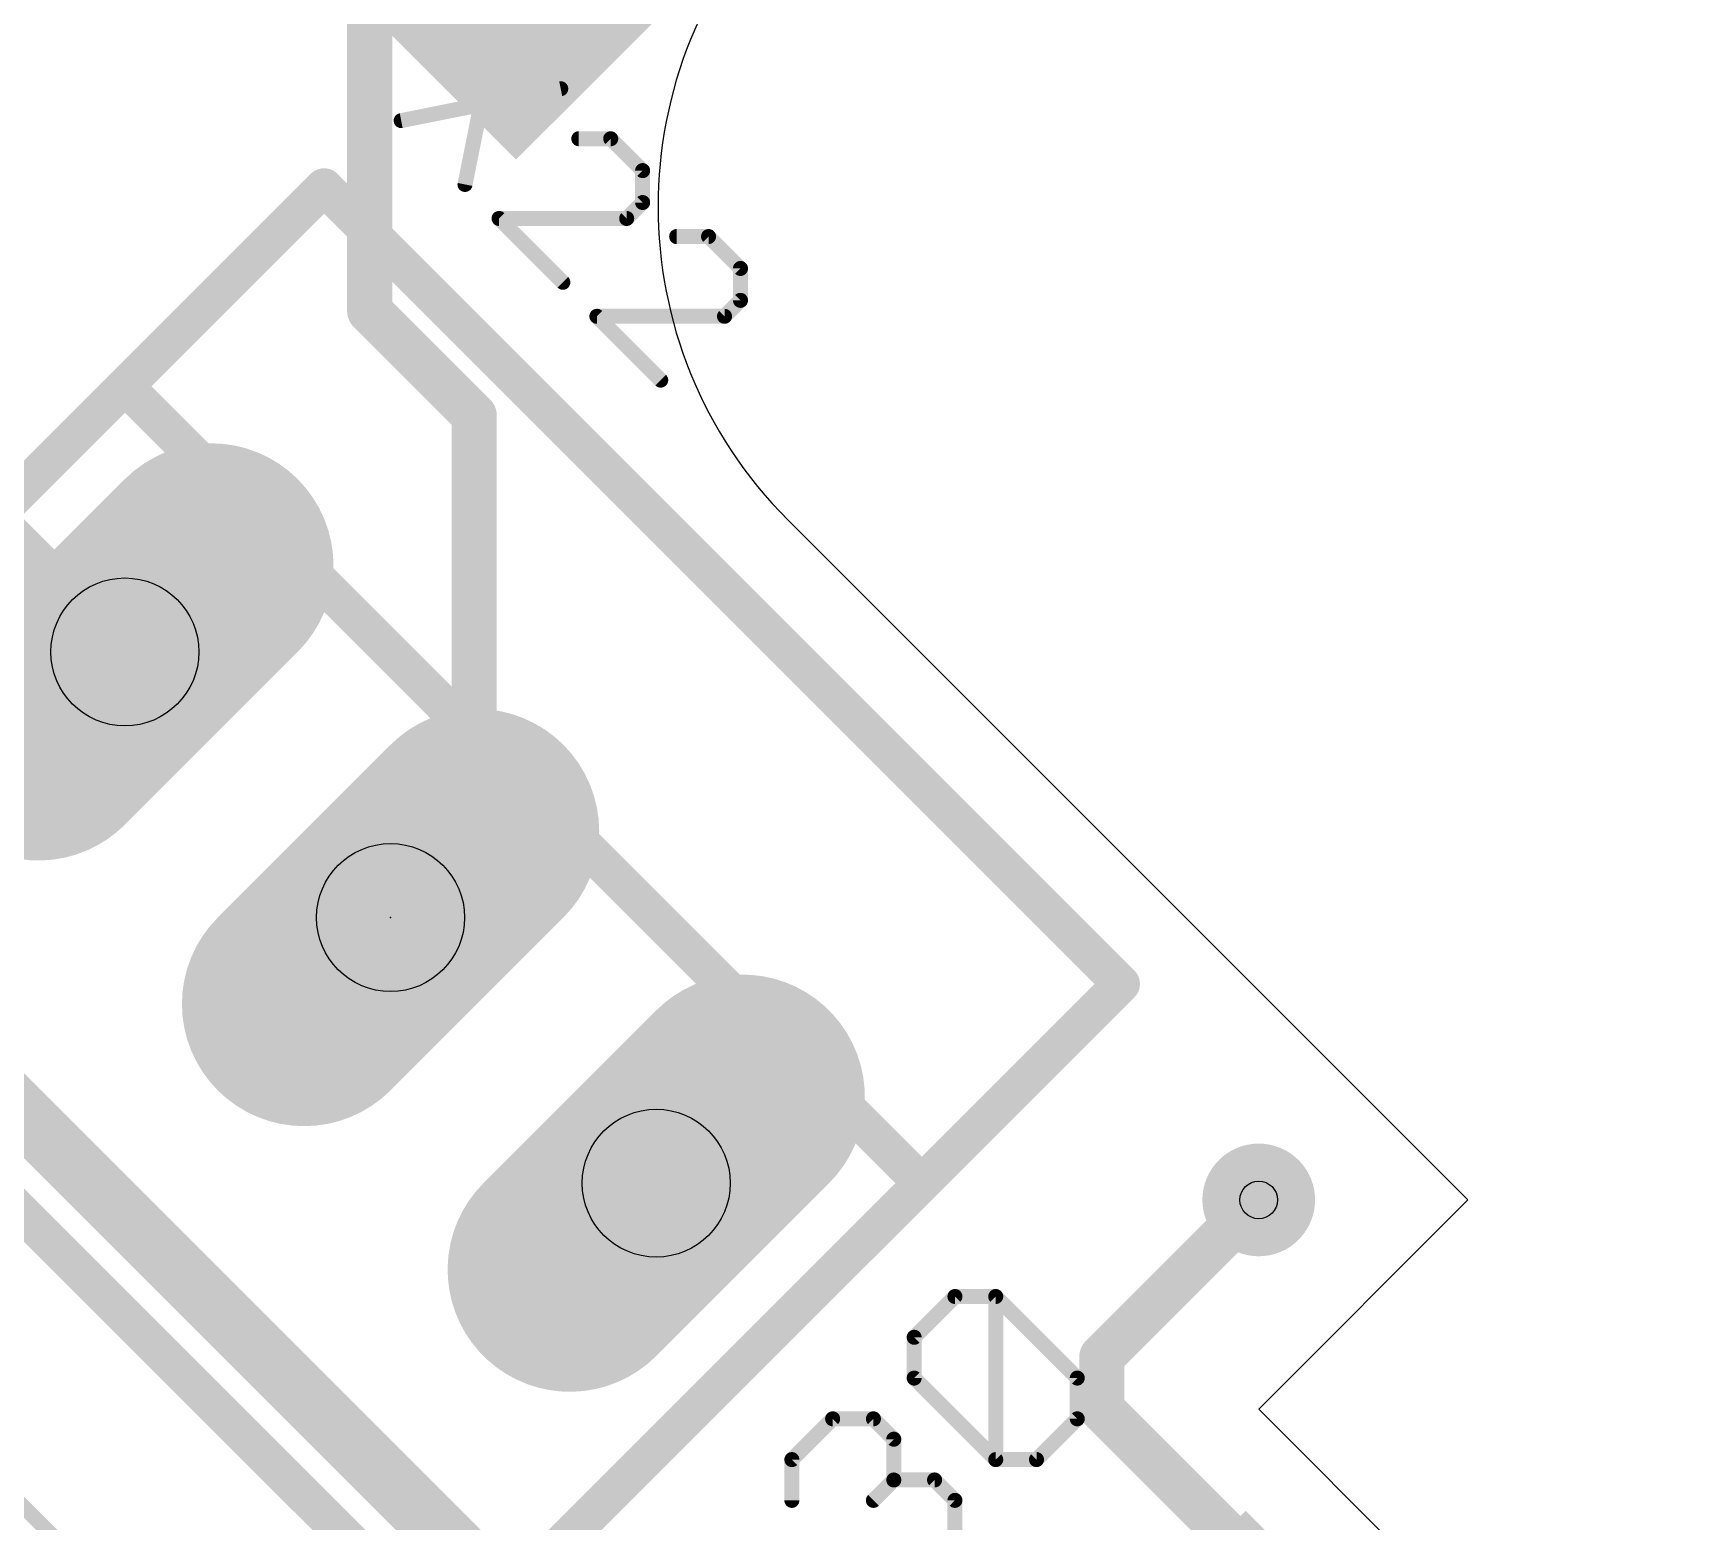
# Model space of a CAD drawing. Extents: x -76 to 580, y -41 to 95.
# Drawn here: x 506.13 to 517.25, y 5.25 to 15.32 of the extents above; entities that cross this region are included whole.
import ezdxf

# ---------------------------------------------------------------- set-up
doc = ezdxf.new("R2010")
doc.units = 0
for name, color, linetype in [('1', 22, 'CONTINUOUS'), ('16', 175, 'CONTINUOUS'), ('17', 82, 'CONTINUOUS'), ('18', 82, 'CONTINUOUS'), ('20', 7, 'CONTINUOUS'), ('21', 32, 'CONTINUOUS'), ('23', 7, 'CONTINUOUS'), ('25', 253, 'CONTINUOUS'), ('27', 253, 'CONTINUOUS'), ('29', 253, 'CONTINUOUS'), ('30', 253, 'CONTINUOUS'), ('32', 253, 'CONTINUOUS'), ('44', 253, 'CONTINUOUS')]:
    doc.layers.add(name, color=color, linetype=linetype)

# ---------------------------------------------------------------- blocks, each defined once
blk = doc.blocks.new('RECT')
blk.add_solid([(-0.5, -0.5), (0.5, -0.5), (-0.5, 0.5), (0.5, 0.5)])
blk = doc.blocks.new('LONGP100')
at = {"const_width": 1}
blk.add_lwpolyline([(-0.5, 0), (0.5, 0)], dxfattribs=at)
at = {"const_width": 0.5}
for points in [[(-0.5, 0.25, 1), (-0.5, -0.25)], [(0.5, -0.25, 1), (0.5, 0.25)]]:
    blk.add_lwpolyline(points, format="xyb", dxfattribs=at)
blk = doc.blocks.new('ROUNDV')
at = {"const_width": 0.5}
blk.add_lwpolyline([(0, -0.25, 1), (0, 0.25, 1), (0, -0.25)], format="xyb", dxfattribs=at)

msp = doc.modelspace()

# ---------------------------------------------------------------- linework, layer by layer
at = {"layer": '1'}
for points, const_width in [([(506.7551, 11.1299), (501.1742, 16.7108)], 0.3048), ([(508.4098, 13.435), (508.4098, 15.5563)], 0.3048), ([(509.1169, 12.7279), (508.4098, 13.435)], 0.3048), ([(509.1169, 9.8995), (509.1169, 12.7279)], 0.3048), ([(509.824, 4.2426), (503.955, 10.1116)], 0.4064), ([(508.5512, 9.3338), (509.1169, 9.8995)], 0.3048), ([(513.3595, 6.364), (514.4202, 7.4246)], 0.3048), ([(513.3595, 6.0104), (513.3595, 6.364)], 0.3048), ([(515.3041, 4.0659), (513.3595, 6.0104)], 0.3048)]:
    msp.add_lwpolyline(points, dxfattribs=dict(at, const_width=const_width))
at = {"layer": '1', "const_width": 0.1524}
for points in [[(508.4637, 13.4889, 1), (508.3559, 13.3811)], [(508.3336, 13.435, 1), (508.486, 13.435)], [(509.1931, 12.7279, 1), (509.0407, 12.7279)], [(509.063, 12.674, 1), (509.1708, 12.7818)], [(506.7013, 11.076, 1), (506.809, 11.1837)], [(509.1708, 9.8456, 1), (509.063, 9.9534)], [(509.0407, 9.8995, 1), (509.1931, 9.8995)], [(508.4973, 9.3877, 1), (508.6051, 9.2799)], [(514.4741, 7.3707, 1), (514.3663, 7.4785)], [(513.4357, 6.364, 1), (513.2833, 6.364)], [(513.3056, 6.4178, 1), (513.4134, 6.3101)], [(513.4134, 6.0643, 1), (513.3056, 5.9565)], [(513.2833, 6.0104, 1), (513.4357, 6.0104)]]:
    msp.add_lwpolyline(points, format="xyb", dxfattribs=at)
at = {"layer": '20'}
for p, q in [((511.2382, 12.0208), (515.8344, 7.4246)), ((515.8344, 7.4246), (514.4202, 6.0104)), ((514.4202, 6.0104), (517.2486, 3.182))]:
    msp.add_line(p, q, dxfattribs=at)
msp.add_arc((513.3595, 14.1421), 3, 135, 225, dxfattribs=at)
at = {"layer": '21'}
for points, const_width in [([(506.7551, 12.9259), (508.1022, 14.2729)], 0.254), ([(508.1022, 14.2729), (513.4903, 8.8848)], 0.254), ([(503.6121, 9.7828), (506.7551, 12.9259)], 0.254), ([(506.7551, 12.9259), (512.1433, 7.5378)], 0.254), ([(509.0002, 4.3947), (503.6121, 9.7828)], 0.254), ([(513.4903, 8.8848), (512.1433, 7.5378)], 0.254), ([(512.1433, 7.5378), (509.0002, 4.3947)], 0.254), ([(512.091, 6.4958), (512.3667, 6.7715)], 0.1016), ([(512.3667, 6.7715), (512.6423, 6.7715)], 0.1016), ([(512.6423, 6.7715), (513.1936, 6.2202)], 0.1016), ([(512.6423, 5.6689), (512.6423, 6.7715)], 0.1016), ([(512.091, 6.2202), (512.091, 6.4958)], 0.1016), ([(512.6423, 5.6689), (512.091, 6.2202)], 0.1016), ([(513.1936, 6.2202), (513.1936, 5.9446)], 0.1016), ([(511.2641, 5.6689), (511.5398, 5.9446)], 0.1016), ([(511.5398, 5.9446), (511.8154, 5.9446)], 0.1016), ([(511.8154, 5.9446), (511.9532, 5.8068)], 0.1016), ([(513.1936, 5.9446), (512.9179, 5.6689)], 0.1016), ([(511.9532, 5.8068), (511.9532, 5.5311)], 0.1016), ([(511.2642, 5.3933), (511.2641, 5.6689)], 0.1016), ([(512.9179, 5.6689), (512.6423, 5.6689)], 0.1016), ([(511.9532, 5.5311), (511.8154, 5.3933)], 0.1016), ([(511.9532, 5.5311), (512.2289, 5.5311)], 0.1016), ([(512.2289, 5.5311), (512.3667, 5.3933)], 0.1016), ([(512.3667, 5.3933), (512.3667, 5.1177)], 0.1016)]:
    msp.add_lwpolyline(points, dxfattribs=dict(at, const_width=const_width))
for points, const_width in [([(508.1471, 14.3179, 1), (508.0573, 14.228)], 0.127), ([(508.1471, 14.228, 1), (508.0573, 14.3179)], 0.127), ([(506.8, 12.9708, 1), (506.7102, 12.881)], 0.127), ([(506.7102, 12.9708, 1), (506.8, 12.881)], 0.127), ([(506.8, 12.881, 1), (506.7102, 12.9708)], 0.127), ([(513.5352, 8.8399, 1), (513.4454, 8.9297)], 0.127), ([(513.4454, 8.8399, 1), (513.5352, 8.9297)], 0.127), ([(512.0984, 7.5827, 1), (512.1882, 7.4929)], 0.127), ([(512.1882, 7.4929, 1), (512.0984, 7.5827)], 0.127), ([(512.0984, 7.4929, 1), (512.1882, 7.5827)], 0.127), ([(512.3667, 6.7969, 1), (512.3667, 6.7461)], 0.0508), ([(512.3846, 6.7535, 1), (512.3487, 6.7894)], 0.0508), ([(512.6603, 6.7894, 1), (512.6243, 6.7535)], 0.0508), ([(512.6677, 6.7715, 1), (512.6169, 6.7715)], 0.0508), ([(512.6423, 6.7461, 1), (512.6423, 6.7969)], 0.0508), ([(512.1164, 6.4958, 1), (512.0656, 6.4958)], 0.0508), ([(512.0731, 6.5138, 1), (512.109, 6.4779)], 0.0508), ([(512.109, 6.2382, 1), (512.0731, 6.2022)], 0.0508), ([(512.0656, 6.2202, 1), (512.1164, 6.2202)], 0.0508), ([(513.219, 6.2202, 1), (513.1682, 6.2202)], 0.0508), ([(513.1756, 6.2022, 1), (513.2115, 6.2382)], 0.0508), ([(511.5398, 5.97, 1), (511.5398, 5.9192)], 0.0508), ([(511.5577, 5.9266, 1), (511.5218, 5.9625)], 0.0508), ([(511.8334, 5.9625, 1), (511.7974, 5.9266)], 0.0508), ([(511.8154, 5.9192, 1), (511.8154, 5.97)], 0.0508), ([(513.1682, 5.9446, 1), (513.219, 5.9446)], 0.0508), ([(513.2115, 5.9266, 1), (513.1756, 5.9625)], 0.0508), ([(511.9786, 5.8068, 1), (511.9278, 5.8068)], 0.0508), ([(511.9353, 5.7888, 1), (511.9712, 5.8247)], 0.0508), ([(511.2895, 5.6689, 1), (511.2387, 5.6689)], 0.0508), ([(511.2462, 5.6869, 1), (511.2821, 5.651)], 0.0508), ([(512.6423, 5.6943, 1), (512.6423, 5.6435)], 0.0508), ([(512.6169, 5.6689, 1), (512.6677, 5.6689)], 0.0508), ([(512.6243, 5.651, 1), (512.6603, 5.6869)], 0.0508), ([(512.9, 5.6869, 1), (512.9359, 5.651)], 0.0508), ([(512.9179, 5.6435, 1), (512.9179, 5.6943)], 0.0508), ([(511.9532, 5.5565, 1), (511.9532, 5.5057)], 0.0508), ([(511.9712, 5.5132, 1), (511.9353, 5.5491)], 0.0508), ([(512.2468, 5.5491, 1), (512.2109, 5.5132)], 0.0508), ([(512.2289, 5.5057, 1), (512.2289, 5.5565)], 0.0508), ([(511.9278, 5.5311, 1), (511.9786, 5.5311)], 0.0508), ([(511.2388, 5.3933, 1), (511.2895, 5.3933)], 0.0508), ([(511.7974, 5.4113, 1), (511.8334, 5.3753)], 0.0508), ([(512.3921, 5.3933, 1), (512.3413, 5.3933)], 0.0508), ([(512.3487, 5.3753, 1), (512.3846, 5.4113)], 0.0508)]:
    msp.add_lwpolyline(points, format="xyb", dxfattribs=dict(at, const_width=const_width))
at = {"layer": '23'}
msp.add_point((508.5512, 9.3338), dxfattribs=at)
at = {"layer": '25', "const_width": 0.1016}
for points in [[(509.2702, 15.3691), (509.0545, 14.2905)], [(509.7016, 14.9377), (508.623, 14.722)], [(510.0395, 14.5997), (509.8238, 14.5997)], [(510.2552, 14.384), (510.0395, 14.5997)], [(510.2552, 14.1683), (510.2552, 14.384)], [(510.1474, 14.0605), (510.2552, 14.1683)], [(509.716, 13.629), (509.2845, 14.0605)], [(509.2845, 14.0605), (510.1474, 14.0605)], [(510.701, 13.9382), (510.4853, 13.9382)], [(510.9168, 13.7225), (510.701, 13.9382)], [(510.9168, 13.5068), (510.9168, 13.7225)], [(510.3775, 12.9675), (509.9461, 13.3989)], [(509.9461, 13.3989), (510.8089, 13.3989)], [(510.8089, 13.3989), (510.9168, 13.5068)]]:
    msp.add_lwpolyline(points, dxfattribs=at)
at = {"layer": '25', "const_width": 0.0508}
for points in [[(509.7066, 14.9128, 1), (509.6966, 14.9626)], [(508.6181, 14.7469, 1), (508.628, 14.6971)], [(509.8238, 14.6251, 1), (509.8238, 14.5743)], [(510.0575, 14.6177, 1), (510.0216, 14.5818)], [(510.0395, 14.5743, 1), (510.0395, 14.6251)], [(510.2806, 14.384, 1), (510.2298, 14.384)], [(510.2373, 14.3661, 1), (510.2732, 14.402)], [(509.0295, 14.2955, 1), (509.0794, 14.2856)], [(510.2298, 14.1683, 1), (510.2806, 14.1683)], [(510.2732, 14.1503, 1), (510.2373, 14.1863)], [(509.2845, 14.0859, 1), (509.2845, 14.0351)], [(509.3025, 14.0784, 1), (509.2666, 14.0425)], [(510.1294, 14.0784, 1), (510.1653, 14.0425)], [(510.1474, 14.0351, 1), (510.1474, 14.0859)], [(510.4853, 13.9636, 1), (510.4853, 13.9128)], [(510.719, 13.9562, 1), (510.6831, 13.9203)], [(510.701, 13.9128, 1), (510.701, 13.9636)], [(509.698, 13.6111, 1), (509.7339, 13.647)], [(510.9422, 13.7225, 1), (510.8914, 13.7225)], [(510.8988, 13.7045, 1), (510.9347, 13.7405)], [(509.964, 13.4169, 1), (509.9281, 13.381)], [(509.9461, 13.4243, 1), (509.9461, 13.3735)], [(510.8089, 13.3735, 1), (510.8089, 13.4243)], [(510.8914, 13.5068, 1), (510.9422, 13.5068)], [(510.9347, 13.4888, 1), (510.8988, 13.5248)], [(510.7909, 13.4169, 1), (510.8269, 13.381)], [(510.3595, 12.9496, 1), (510.3954, 12.9855)]]:
    msp.add_lwpolyline(points, format="xyb", dxfattribs=at)
at = {"layer": '27', "const_width": 0.1016}
msp.add_lwpolyline([(505.968, 5.4518), (506.3994, 5.0204)], dxfattribs=at)
at = {"layer": '44'}
for centre, radius in [((506.7551, 11.1299), 0.5), ((508.5512, 9.3338), 0.5), ((510.3472, 7.5378), 0.5), ((514.4202, 7.4246), 0.127)]:
    msp.add_circle(centre, radius, dxfattribs=at)

# ---------------------------------------------------------------- block references
at = {"layer": '16', "xscale": 2.8, "yscale": 2, "rotation": 45}
msp.add_blockref('RECT', (509.6826, 16.2635), dxfattribs=at)
at = {"layer": '17', "xscale": 1.5, "yscale": 1.5, "rotation": 45}
for p in [(506.7551, 11.1299), (506.7551, 11.1299), (508.5512, 9.3338), (508.5512, 9.3338), (510.3472, 7.5378), (510.3472, 7.5378)]:
    msp.add_blockref('LONGP100', p, dxfattribs=at)
at = {"layer": '18', "xscale": 0.6096, "yscale": 0.6096}
msp.add_blockref('ROUNDV', (514.4202, 7.4246), dxfattribs=at)
msp.add_blockref('ROUNDV', (514.4202, 7.4246), dxfattribs=at)
at = {"layer": '29', "rotation": 45}
for name, p, xscale, yscale in [('LONGP100', (506.7551, 11.1299), 1.6524, 1.6524), ('LONGP100', (508.5512, 9.3338), 1.6524, 1.6524), ('LONGP100', (510.3472, 7.5378), 1.6524, 1.6524), ('RECT', (515.3041, 4.0659), 0.4024, 3.1524)]:
    msp.add_blockref(name, p, dxfattribs=dict(at, xscale=xscale, yscale=yscale))
at = {"layer": '29', "xscale": 0.762, "yscale": 0.762}
msp.add_blockref('ROUNDV', (514.4202, 7.4246), dxfattribs=at)
at = {"layer": '30', "rotation": 45}
for name, p, xscale, yscale in [('RECT', (509.6826, 16.2635), 2.9524, 2.1524), ('LONGP100', (506.7551, 11.1299), 1.6524, 1.6524), ('LONGP100', (508.5512, 9.3338), 1.6524, 1.6524), ('LONGP100', (510.3472, 7.5378), 1.6524, 1.6524)]:
    msp.add_blockref(name, p, dxfattribs=dict(at, xscale=xscale, yscale=yscale))
at = {"layer": '30', "xscale": 0.762, "yscale": 0.762}
msp.add_blockref('ROUNDV', (514.4202, 7.4246), dxfattribs=at)
at = {"layer": '32', "xscale": 2.8, "yscale": 2, "rotation": 45}
msp.add_blockref('RECT', (509.6826, 16.2635), dxfattribs=at)

doc.saveas('drawing.dxf')
